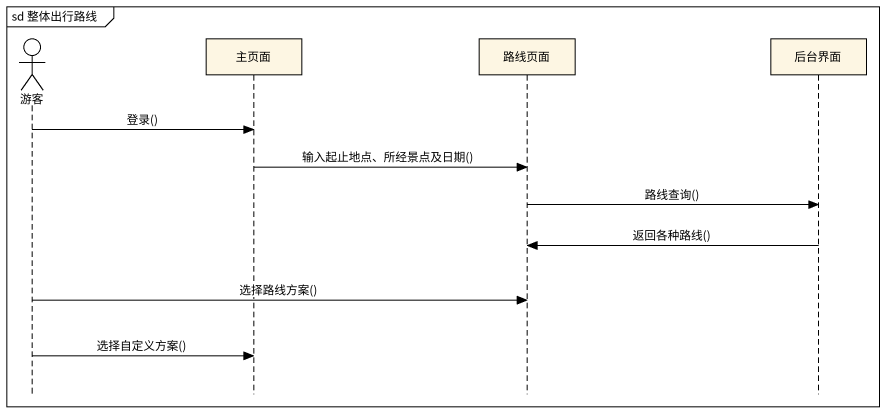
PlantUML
@startuml
mainframe sd 整体出行路线
hide footbox
actor 游客
participant 主页面
participant 路线页面
participant 后台界面

游客 -> 主页面 : 登录()
主页面 -> 路线页面 : 输入起止地点、所经景点及日期()
路线页面 -> 后台界面 : 路线查询()
后台界面 -> 路线页面 : 返回各种路线()
游客 -> 路线页面 : 选择路线方案()
游客 -> 主页面 : 选择自定义方案()
@enduml
